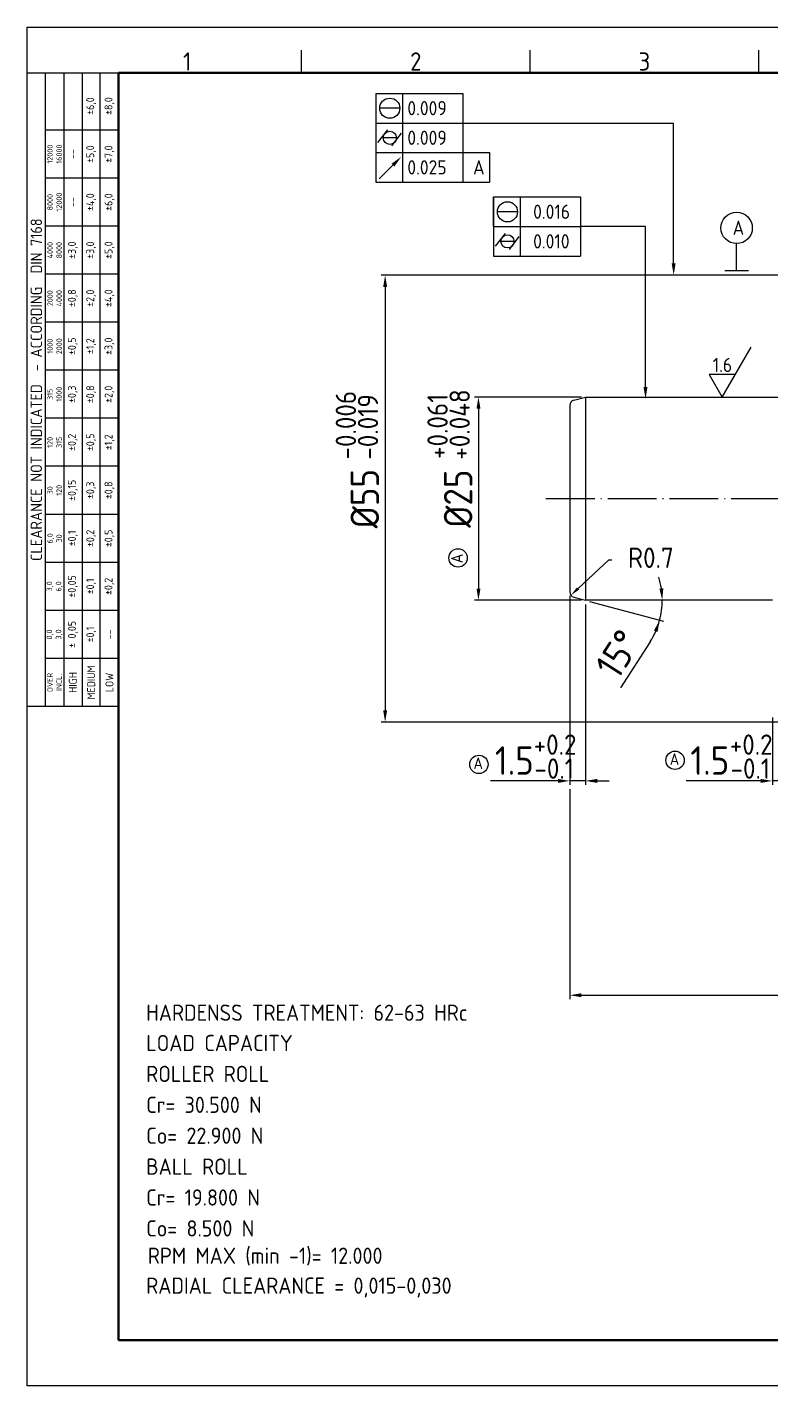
# Model space of a CAD drawing. Extents: x -15 to 221, y -12 to 155.
# Drawn here: x -15 to 76.6, y -11.8 to 155.3 of the extents above; entities that cross this region are included whole.
import ezdxf
from ezdxf import colors
from ezdxf.entities.mleader import LeaderData, LeaderLine
from ezdxf.enums import TextEntityAlignment as Align
from ezdxf.math import Vec2, Vec3

# ---------------------------------------------------------------- set-up
doc = ezdxf.new("R2010")
doc.units = 0
doc.header["$LTSCALE"] = 0.5
doc.linetypes.add('ACAD_ISO04W100', pattern=[30, 24, -3, 0, -3])
doc.layers.get('0').update_dxf_attribs({"linetype": 'CONTINUOUS'})
doc.layers.get('Defpoints').update_dxf_attribs({"linetype": 'CONTINUOUS'})
for name, color, linetype, lineweight in [('AM_0', 7, 'CONTINUOUS', 50), ('AM_5', 3, 'CONTINUOUS', 25), ('AM_6', 2, 'CONTINUOUS', 35), ('AM_7', 4, 'ACAD_ISO04W100', 25), ('AM_8', 1, 'CONTINUOUS', 25), ('AM_BOR', 7, 'CONTINUOUS', 50)]:
    doc.layers.add(name, color=color, linetype=linetype, lineweight=lineweight)
doc.styles.add('ACISOTS', font='isocp.shx', dxfattribs={"height": 1})
doc.styles.get("Standard").update_dxf_attribs({"font": 'ISOCP.SHX'})
doc.dimstyles.new('AM_ISO', dxfattribs={"dimtxt": 3.5, "dimasz": 2.5, "dimexe": 1, "dimexo": 1, "dimgap": 1.5, "dimtad": 1, "dimdsep": 46, "dimtxsty": 'Standard', "dimcen": 0, "dimclrd": 256, "dimclre": 256, "dimclrt": 2, "dimadec": 0, "dimazin": 2, "dimtp": 0.1, "dimtm": 0.1, "dimtfac": 0.71, "dimtdec": 3, "dimtmove": 0, "dimatfit": 3, "dimfxl": 1, "dimlwd": -1, "dimlwe": -1, "dimarcsym": 0})

# ---------------------------------------------------------------- blocks, each defined once
blk = doc.blocks.new('A3 ZTL')
for p, q in [((19.57, 280.82), (19.57, 9.78)), ((401.17, 280.82), (19.57, 280.82)), ((19.57, 9.78), (401.17, 9.78))]:
    blk.add_line(p, q)
at = {"layer": 'AM_BOR', "color": 135, "lineweight": 25}
for p, q in [((0, 0), (0, 290.61)), ((0, 290.61), (410.96, 290.61)), ((58.71, 280.82), (58.71, 285.71)), ((107.63, 280.82), (107.63, 285.71)), ((156.56, 280.82), (156.56, 285.71)), ((3.91, 145.3), (3.91, 280.82)), ((7.83, 280.82), (7.83, 145.3)), ((11.74, 280.82), (11.74, 145.3)), ((15.66, 145.3), (15.66, 280.82)), ((19.57, 268.59), (3.91, 268.59)), ((19.57, 258.32), (3.91, 258.32)), ((19.57, 248.04), (3.91, 248.04)), ((19.57, 237.77), (3.91, 237.77)), ((19.57, 227.5), (3.91, 227.5)), ((19.57, 217.22), (3.91, 217.22)), ((19.57, 206.95), (3.91, 206.95)), ((19.57, 196.67), (3.91, 196.67)), ((19.57, 186.4), (3.91, 186.4)), ((19.57, 176.13), (3.91, 176.13)), ((19.57, 165.85), (3.91, 165.85)), ((19.57, 155.58), (3.91, 155.58)), ((410.96, 0), (0, 0))]:
    blk.add_line(p, q, dxfattribs=at)
blk.add_lwpolyline([(19.57, 145.3), (0, 145.3), (0, 280.82), (19.57, 280.82)], close=True, dxfattribs=at)
at = {"layer": 'AM_BOR', "color": 135, "lineweight": 25, "style": 'ACISOTS'}
for s, p in [('1', (34.25, 283.27)), ('2', (83.17, 283.27)), ('3', (132.09, 283.27))]:
    blk.add_text(s, height=3.91, dxfattribs=at).set_placement(p, align=Align.MIDDLE)
at = {"layer": 'AM_BOR', "color": 135, "lineweight": 25, "attachment_point": 5, "rotation": 90}
for s, insert, char_height, width in [('±6,0', (13.7, 273.73), 1.712, 10.274), ('±8,0', (17.61, 273.73), 1.712, 10.274), ('12000\\P16000', (5.87, 263.45), 1.174, 10.274), ('±5,0', (13.7, 263.45), 1.712, 10.274), ('±7,0', (17.61, 263.45), 1.712, 10.274), ('--', (9.78, 263.45), 1.712, 10.274), ('8000\\P12000', (5.87, 253.18), 1.174, 10.274), ('--', (9.78, 253.18), 1.712, 10.274), ('±4,0', (13.7, 253.18), 1.712, 10.274), ('±6,0', (17.61, 253.18), 1.712, 10.274), ('{\\Fisocp.shx|c0;CLEARANCE NOT INDICATED  - ACCORDING  DIN 7168}', (1.96, 213.06), 2.4462, 135.5186), ('4000\\P8000', (5.87, 242.91), 1.174, 10.274), ('±3,0', (9.78, 242.91), 1.712, 10.274), ('±3,0', (13.7, 242.91), 1.712, 10.274), ('±5,0', (17.61, 242.91), 1.712, 10.274), ('2000\\P4000', (5.87, 232.63), 1.174, 10.274), ('±0,8', (9.78, 232.63), 1.712, 10.274), ('±2,0', (13.7, 232.63), 1.712, 10.274), ('±4,0', (17.61, 232.63), 1.712, 10.274), ('±0,5', (9.78, 222.36), 1.712, 10.274), ('±1,2', (13.7, 222.36), 1.712, 10.274), ('±3,0', (17.61, 222.36), 1.712, 10.274), ('1000\\P2000', (5.87, 222.36), 1.174, 10.274), ('315\\P1000', (5.87, 212.08), 1.174, 10.274), ('±0,3', (9.78, 212.08), 1.712, 10.274), ('±0,8', (13.7, 212.08), 1.712, 10.274), ('±2,0', (17.61, 212.08), 1.712, 10.274), ('±0,2', (9.78, 201.81), 1.712, 10.274), ('±0,5', (13.7, 201.81), 1.712, 10.274), ('120\\P315', (5.87, 201.81), 1.174, 10.274), ('±1,2', (17.61, 201.81), 1.712, 10.274), ('30\\P120', (5.87, 191.54), 1.174, 10.274), ('±0,15', (9.78, 191.54), 1.712, 10.274), ('±0,3', (13.7, 191.54), 1.712, 10.274), ('±0,8', (17.61, 191.54), 1.712, 10.274), ('6,0\\P30', (5.87, 181.26), 1.174, 10.274), ('±0,1', (9.78, 181.26), 1.712, 10.274), ('±0,2', (13.7, 181.26), 1.712, 10.274), ('±0,5', (17.61, 181.26), 1.712, 10.274), ('3,0\\P6,0', (5.87, 170.99), 1.174, 10.274), ('±0,05', (9.78, 170.99), 1.712, 10.274), ('±0,1', (13.7, 170.99), 1.712, 10.274), ('±0,2', (17.61, 170.99), 1.712, 10.274), ('± 0,05', (9.78, 160.71), 1.712, 10.274), ('0,0\\P3,0', (5.87, 160.71), 1.174, 10.274), ('\\pt4.69206;±0,1', (13.7, 160.71), 1.7123, 10.274), ('--', (17.61, 160.71), 1.712, 10.274), ('{\\Fisocp.shx|c0;OVER\\PINCL.}', (5.87, 150.44), 1.1742, 10.274), ('HIGH', (9.78, 150.44), 1.712, 10.274), ('MEDIUM', (13.7, 150.44), 1.712, 10.274), ('LOW', (17.61, 150.44), 1.712, 10.274)]:
    blk.add_mtext(s, dxfattribs=dict(at, insert=insert, char_height=char_height, width=width))
blk = doc.blocks.new('*D31')
at = {"layer": 'AM_5', "transparency": 16777216}
for p, q in [((53.18, 109.8), (40.01, 109.8)), ((40.51, 108.35), (40.51, 86.25)), ((53.18, 84.8), (40.01, 84.8))]:
    blk.add_line(p, q, dxfattribs=at)
at = {"layer": 'AM_5', "lineweight": 25, "transparency": 16777216}
for points in [[(40.27, 108.35), (40.76, 108.35), (40.51, 109.8)], [(40.27, 86.25), (40.76, 86.25), (40.51, 84.8)]]:
    blk.add_solid(points, dxfattribs=at)
at = {"layer": 'Defpoints', "color": 0, "lineweight": 25, "transparency": 16777216}
for p in [(53.68, 109.8), (40.51, 84.8), (53.68, 84.8)]:
    blk.add_point(p, dxfattribs=at)
at = {"layer": 'AM_5', "lineweight": 25, "transparency": 16777216, "insert": (38.01, 97.3), "char_height": 3.5, "attachment_point": 5, "rotation": 90}
blk.add_mtext('%%C25', dxfattribs=at)
blk = doc.blocks.new('*D32')
at = {"layer": 'AM_5', "transparency": 16777216}
for p, q in [((78.18, 124.8), (28.53, 124.8)), ((29.03, 123.35), (29.03, 71.25)), ((78.18, 69.8), (28.53, 69.8))]:
    blk.add_line(p, q, dxfattribs=at)
at = {"layer": 'AM_5', "lineweight": 25, "transparency": 16777216}
for points in [[(28.79, 123.35), (29.27, 123.35), (29.03, 124.8)], [(28.79, 71.25), (29.27, 71.25), (29.03, 69.8)]]:
    blk.add_solid(points, dxfattribs=at)
at = {"layer": 'Defpoints', "color": 0, "lineweight": 25, "transparency": 16777216}
for p in [(78.68, 124.8), (29.03, 69.8), (78.68, 69.8)]:
    blk.add_point(p, dxfattribs=at)
at = {"layer": 'AM_5', "lineweight": 25, "transparency": 16777216, "insert": (26.53, 97.3), "char_height": 3.5, "attachment_point": 5, "rotation": 90}
blk.add_mtext('%%c55', dxfattribs=at)
blk = doc.blocks.new('*D33')
at = {"layer": 'AM_5', "transparency": 16777216}
for p, q in [((51.74, 85.36), (51.74, 62.09)), ((53.68, 84.3), (53.68, 62.09)), ((50.29, 62.59), (42.01, 62.59)), ((53.68, 62.59), (51.74, 62.59)), ((55.13, 62.59), (56.58, 62.59))]:
    blk.add_line(p, q, dxfattribs=at)
at = {"layer": 'AM_5', "lineweight": 25, "transparency": 16777216}
for points in [[(50.29, 62.83), (50.29, 62.34), (51.74, 62.59)], [(55.13, 62.83), (55.13, 62.34), (53.68, 62.59)]]:
    blk.add_solid(points, dxfattribs=at)
at = {"layer": 'Defpoints', "color": 0, "lineweight": 25, "transparency": 16777216}
for p in [(51.74, 85.86), (53.68, 84.8), (51.74, 62.59)]:
    blk.add_point(p, dxfattribs=at)
at = {"layer": 'AM_5', "lineweight": 25, "transparency": 16777216, "insert": (44.93, 65.09), "char_height": 3.5, "attachment_point": 5}
blk.add_mtext('1.5', dxfattribs=at)
blk = doc.blocks.new('*D34')
at = {"layer": 'AM_5', "transparency": 16777216}
for p, q in [((76.68, 70.37), (76.68, 62.09)), ((78.68, 69.3), (78.68, 62.09)), ((75.23, 62.59), (66.05, 62.59)), ((78.68, 62.59), (76.68, 62.59)), ((80.13, 62.59), (81.58, 62.59))]:
    blk.add_line(p, q, dxfattribs=at)
at = {"layer": 'AM_5', "lineweight": 25, "transparency": 16777216}
for points in [[(75.23, 62.83), (75.23, 62.34), (76.68, 62.59)], [(80.13, 62.83), (80.13, 62.34), (78.68, 62.59)]]:
    blk.add_solid(points, dxfattribs=at)
at = {"layer": 'Defpoints', "color": 0, "lineweight": 25, "transparency": 16777216}
for p in [(76.68, 70.87), (78.68, 69.8), (76.68, 62.59)]:
    blk.add_point(p, dxfattribs=at)
at = {"layer": 'AM_5', "lineweight": 25, "transparency": 16777216, "insert": (68.98, 65.09), "char_height": 3.5, "attachment_point": 5}
blk.add_mtext('1.5', dxfattribs=at)
blk = doc.blocks.new('*D40')
at = {"layer": 'AM_5', "transparency": 16777216}
for p, q in [((54.16, 84.67), (63.29, 82.22)), ((61.64, 79.7), (58, 74.02))]:
    blk.add_line(p, q, dxfattribs=at)
for start, end in [(8.7955, 17.591), (345, 0), (327.3566, 345), (327.409, 336.2045)]:
    blk.add_arc((53.68, 84.8), 9.45, start, end, dxfattribs=at)
at = {"layer": 'AM_5', "lineweight": 25, "transparency": 16777216}
for points in [[(63.26, 86.27), (62.78, 86.23), (63.13, 84.8)], [(62.1, 81.07), (62.55, 80.91), (62.81, 82.35)]]:
    blk.add_solid(points, dxfattribs=at)
at = {"layer": 'Defpoints', "color": 0, "lineweight": 25, "transparency": 16777216}
for p in [(52.26, 85.18), (53.68, 84.8), (53.68, 84.8), (63.09, 83.98), (76.68, 84.8)]:
    blk.add_point(p, dxfattribs=at)
at = {"layer": 'AM_5', "lineweight": 25, "transparency": 16777216, "insert": (57.71, 78.21), "char_height": 3.5, "attachment_point": 5, "rotation": 57.3566}
blk.add_mtext('15°', dxfattribs=at)
blk = doc.blocks.new('*D46')
at = {"layer": 'AM_5', "transparency": 16777216}
for p, q in [((51.74, 61.59), (51.74, 35.73)), ((178.68, 45.4), (178.68, 35.73)), ((53.19, 36.23), (177.23, 36.23))]:
    blk.add_line(p, q, dxfattribs=at)
at = {"layer": 'AM_5', "lineweight": 25, "transparency": 16777216}
for points in [[(53.19, 36.47), (53.19, 35.98), (51.74, 36.23)], [(177.23, 36.47), (177.23, 35.98), (178.68, 36.23)]]:
    blk.add_solid(points, dxfattribs=at)
at = {"layer": 'Defpoints', "color": 0, "lineweight": 25, "transparency": 16777216}
for p in [(51.74, 62.09), (178.68, 45.9), (178.68, 36.23)]:
    blk.add_point(p, dxfattribs=at)
at = {"layer": 'AM_5', "lineweight": 25, "transparency": 16777216, "insert": (115.21, 38.73), "char_height": 3.5, "attachment_point": 5}
blk.add_mtext('127', dxfattribs=at)

msp = doc.modelspace()

# ---------------------------------------------------------------- linework, layer by layer
at = {"lineweight": 25}
for p, q in [((51.74, 108.75), (51.74, 85.86)), ((52.26, 109.42), (53.68, 109.8)), ((53.68, 109.8), (119.61, 109.8)), ((53.68, 109.8), (53.68, 84.8)), ((52.26, 85.18), (53.68, 84.8)), ((76.68, 84.8), (53.68, 84.8))]:
    msp.add_line(p, q, dxfattribs=at)
for centre, start, end in [((52.44, 108.75), 105, 180), ((52.44, 85.86), 180, 255)]:
    msp.add_arc(centre, 0.7, start, end, dxfattribs=at)
at = {"layer": 'AM_5', "lineweight": 25}
for p, q in [((27.9, 147.14), (27.89, 136.22)), ((27.9, 147.14), (38.58, 147.14)), ((31.19, 136.22), (31.19, 147.14)), ((38.58, 147.14), (38.58, 143.5)), ((30.84, 145.32), (28.36, 145.32)), ((27.9, 143.5), (64.53, 143.5)), ((27.9, 143.5), (38.58, 143.5)), ((28.14, 141.1), (29.35, 142.67)), ((29.85, 140.68), (31.04, 142.27)), ((38.58, 143.5), (38.58, 136.22)), ((30.33, 141.68), (28.85, 141.68)), ((27.9, 139.86), (41.87, 139.86)), ((41.87, 139.86), (41.87, 136.22)), ((27.9, 136.22), (41.87, 136.22)), ((42.38, 134.41), (45.67, 134.41)), ((42.38, 134.41), (42.38, 130.77)), ((42.38, 134.41), (53.06, 134.41)), ((42.38, 134.41), (42.38, 127.13)), ((45.67, 127.13), (45.67, 134.41)), ((53.06, 134.41), (53.06, 130.77)), ((53.06, 134.41), (53.06, 130.77)), ((45.32, 132.58), (42.84, 132.58)), ((42.38, 130.77), (53.06, 130.77)), ((53.06, 130.77), (53.06, 127.13)), ((61.07, 130.77), (53.06, 130.77)), ((53.06, 130.77), (53.06, 127.13)), ((42.62, 128.36), (43.83, 129.93)), ((44.81, 128.94), (43.33, 128.94)), ((44.33, 127.94), (45.52, 129.53)), ((72.28, 125.38), (72.28, 128.67)), ((42.38, 127.13), (53.06, 127.13)), ((70.82, 125.38), (73.74, 125.38)), ((70.51, 109.8), (74.05, 115.92)), ((72.12, 112.58), (68.91, 112.58)), ((68.91, 112.58), (70.51, 109.8))]:
    msp.add_line(p, q, dxfattribs=at)
at = {"layer": 'AM_5'}
for p, q in [((64.53, 126.25), (64.53, 143.5)), ((29.98, 138.32), (28.29, 136.63)), ((61.07, 111.02), (61.07, 130.77))]:
    msp.add_line(p, q, dxfattribs=at)
at = {"layer": 'AM_5', "color": 0, "linetype": 'Continuous', "lineweight": 35}
msp.add_line((42.38, 130.77), (42.38, 134.41), dxfattribs=at)
at = {"layer": 'AM_5', "lineweight": 25}
for centre, radius in [((29.6, 145.32), 1.24), ((29.6, 141.68), 0.812), ((44.08, 132.58), 1.24), ((72.28, 130.6), 1.93), ((44.08, 128.94), 0.812), ((38.01, 90.01), 1.13), ((40.56, 64.61), 1.13), ((64.71, 65.12), 1.13)]:
    msp.add_circle(centre, radius, dxfattribs=at)
for points in [[(29.81, 138.49), (30.15, 138.14), (31.01, 139.34)], [(64.28, 126.25), (64.77, 126.25), (64.53, 124.8)], [(60.83, 111.02), (61.31, 111.02), (61.07, 109.57)]]:
    msp.add_solid(points, dxfattribs=at)
at = {"layer": 'AM_7', "lineweight": 25, "ltscale": 0.5}
msp.add_line((48.82, 97.3), (181.12, 97.3), dxfattribs=at)

# ---------------------------------------------------------------- block references
at = {"layer": 'AM_0', "lineweight": 0, "xscale": 0.575, "yscale": 0.575, "zscale": 0.575}
msp.add_blockref('A3 ZTL', (-15.02, -11.81), dxfattribs=at)

# ---------------------------------------------------------------- texts
at = {"layer": 'AM_5', "attachment_point": 1}
for s, insert, char_height in [('0.009', (31.76, 146.2), 1.75), ('0.009', (31.76, 142.56), 1.75), ('0.025', (31.76, 138.92), 1.75), ('A', (39.85, 138.92), 1.75), (' 0.016', (46.24, 133.46), 1.75), ('A', (71.79, 131.49), 1.75), (' 0.010', (46.24, 129.82), 1.75), ('1.6', (69.34, 114.62), 1.75), ('+0.2', (47.31, 68.3), 2.5), ('+0.2', (71.44, 68.3), 2.5), ('-0.1', (47.4, 65.35), 2.5), ('-0.1', (71.53, 65.35), 2.5)]:
    msp.add_mtext_dynamic_manual_height_columns(s, width=5.4883, gutter_width=10, heights=[0], dxfattribs=dict(at, insert=insert, char_height=char_height))
at = {"layer": 'AM_5', "char_height": 2.5, "attachment_point": 1, "rotation": 90}
for s, insert in [('-0.006', (22.95, 102.12)), ('+0.048', (36.95, 102.1)), ('-0.019', (25.67, 102.1)), ('+0.061', (34.23, 102.19))]:
    msp.add_mtext_dynamic_manual_height_columns(s, width=5.4883, gutter_width=10, heights=[0], dxfattribs=dict(at, insert=insert))
at = {"layer": 'AM_6', "color": 1}
for s, p in [('HARDENSS TREATMENT: 62-63 HRc', (-0.37, 33.08)), ('LOAD CAPACITY', (-0.37, 29.35)), ('ROLLER ROLL', (-0.37, 25.55)), ('Cr= 30.500 N', (-0.37, 21.75)), ('Co= 22.900 N', (-0.37, 17.95)), ('BALL ROLL', (-0.37, 14.15)), ('Cr= 19.800 N ', (-0.37, 10.35)), ('Co= 8.500 N', (-0.37, 6.55)), ('RADIAL CLEARANCE = 0,015-0,030', (-0.37, -0.49))]:
    msp.add_text(s, height=2, dxfattribs=at).set_placement(p)
at = {"layer": 'AM_8', "color": 135}
msp.add_text('A', height=1.46, rotation=90, dxfattribs=at).set_placement((38.6, 89.35))
for p in [(39.89, 64.03), (64.04, 64.53)]:
    msp.add_text('A', height=1.46, dxfattribs=at).set_placement(p)
at = {"layer": 'AM_8', "color": 1}
msp.add_text('RPM MAX (min -1)= 12.000', height=2, dxfattribs=at).set_placement((-0.17, 3.19))

# ---------------------------------------------------------------- dimensions: what is measured, and where the dimension line sits
at = {"layer": 'AM_5', "lineweight": 25}
for base, p1, p2, text, picture, middle in [((29.03, 69.8), (78.68, 124.8), (78.68, 69.8), '%%c55', '*D32', (26.53, 97.3)), ((40.51, 84.8), (53.68, 109.8), (53.68, 84.8), '%%C25', '*D31', (38.01, 97.3))]:
    dim = msp.add_linear_dim(base=base, p1=p1, p2=p2, angle=90, text=text, dimstyle='AM_ISO', override={"dimscale": 0.5, "dimtxt": 7, "dimasz": 2.9, "dimdec": 0, "dimlfac": 0.4, "dimclrt": 256, "dimadec": 2, "dimtp": 0, "dimtm": 0.3, "dimtdec": 0}, dxfattribs=at)
    dim.commit()
    dim.dimension.update_dxf_attribs({"geometry": picture, "text_midpoint": middle})
dim = msp.add_angular_dim_2l(base=(63.0944, 83.9773), line1=((76.6755, 84.8013), (53.6755, 84.8013)), line2=((52.2625, 85.18), (53.6755, 84.8013)), dimstyle='AM_ISO', override={"dimscale": 0.5, "dimtxt": 7, "dimasz": 2.9, "dimdec": 0, "dimlfac": 0.4, "dimclrt": 256, "dimadec": 2, "dimtp": 0, "dimtm": 0.3, "dimtdec": 0}, dxfattribs=at)
dim.commit()
dim.dimension.update_dxf_attribs({"geometry": '*D40', "text_midpoint": (57.7113, 78.2079)})
for base, p1, p2, picture, middle in [((51.74, 62.59), (53.68, 84.8), (51.74, 85.86), '*D33', (44.93, 62.59)), ((76.68, 62.59), (78.68, 69.8), (76.68, 70.87), '*D34', (68.98, 62.59))]:
    dim = msp.add_linear_dim(base=base, p1=p1, p2=p2, text='1.5', dimstyle='AM_ISO', override={"dimscale": 0.5, "dimtxt": 7, "dimasz": 2.9, "dimdec": 0, "dimlfac": 0.4, "dimclrt": 256, "dimadec": 2, "dimtp": 0, "dimtm": 0.3, "dimtdec": 0}, dxfattribs=at)
    dim.commit()
    dim.dimension.update_dxf_attribs({"geometry": picture, "text_midpoint": middle, "dimtype": 160})
dim = msp.add_linear_dim(base=(178.68, 36.23), p1=(51.74, 62.09), p2=(178.68, 45.9), text='127', dimstyle='AM_ISO', override={"dimscale": 0.5, "dimtxt": 7, "dimasz": 2.9, "dimdec": 0, "dimlfac": 0.4, "dimclrt": 256, "dimadec": 2, "dimtp": 0, "dimtm": 0.3, "dimtdec": 0}, dxfattribs=at)
dim.commit()
dim.dimension.update_dxf_attribs({"geometry": '*D46', "text_midpoint": (115.21, 38.73)})

# ---------------------------------------------------------------- leaders
ml = msp.add_multileader_mtext('Standard', dxfattribs=at)
ml.set_content('R0.7', color=256)
ml.set_leader_properties()
ml.build(insert=Vec2(0, 0))
ml.multileader.update_dxf_attribs({"text_right_attachment_type": 6, "dogleg_length": 0.36, "arrow_head_size": 1.2})
ctx = ml.context
ctx.base_point, ctx.char_height, ctx.arrow_head_size, ctx.plane_origin = Vec3(56.91, 89.78), 2.5, 1.2, Vec3(51.89, 85.43)
ctx.right_attachment = 6
notes = []
notes.append((ctx, [(0, (1, 1, 0), (56.55, 89.78), (1, 0), 0.36, [(0, [(51.89, 85.43)], 0, [])])]))
ctx.mtext.insert, ctx.mtext.flow_direction = Vec3(58.91, 91.28), 5
for ctx, leaders in notes:
    for number, flags, end, landing, length, lines in leaders:
        leader = LeaderData()
        leader.index, (leader.has_last_leader_line, leader.has_dogleg_vector, leader.attachment_direction) = number, flags
        leader.last_leader_point, leader.dogleg_vector, leader.dogleg_length = Vec3(end), Vec3(landing), length
        for number, points, colour, breaks in lines:
            line = LeaderLine()
            line.index, line.vertices, line.color, line.breaks = number, Vec3.list(points), colors.encode_raw_color(colour), breaks
            leader.lines.append(line)
        ctx.leaders.append(leader)

doc.saveas('drawing.dxf')
